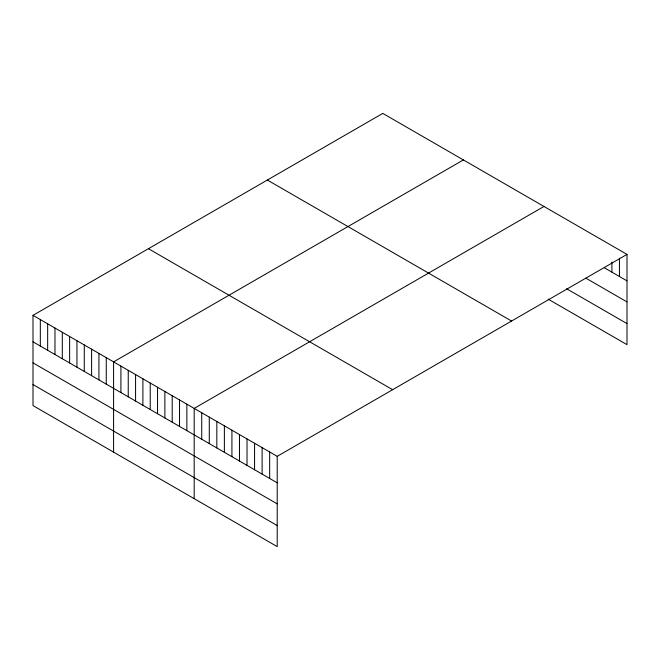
<?xml version="1.0" encoding="UTF-8"?>
<svg xmlns="http://www.w3.org/2000/svg" width="660" height="660" viewBox="0 0 660 660"><rect width="100%" height="100%" fill="white"/><g stroke="black" fill="none" stroke-linecap="round" stroke-linejoin="round"><path stroke-width="0.99" d="M627 254.397L277.208 456.34L277.208 546.604L33 405.603L33 315.348L382.792 113.396L627 254.397L627 344.652L548.163 299.137M463.378 159.926L113.586 361.878L113.586 452.133M543.972 206.456L194.18 408.408L194.18 498.663M604.354 267.795L627 280.863M585.907 278.19L627 301.917M566.61 288.742L627 323.606M267.358 180.04L511.566 321.04M148.434 248.704L392.642 389.697M33 315.348L277.208 456.34M33 341.822L277.208 482.815M33 362.868L277.208 503.861M33 384.557L277.208 525.55M619.451 258.184L619.451 276.507M611.903 261.971L611.903 272.151M269.659 451.984L269.659 478.459M262.111 447.629L262.111 474.094M254.57 443.264L254.57 469.738M247.022 438.908L247.022 465.382M239.473 434.552L239.473 461.026M231.924 430.196L231.924 456.662M224.375 425.832L224.375 452.306M216.826 421.476L216.826 447.95M209.278 417.12L209.278 443.594M201.729 412.764L201.729 439.238M186.854 404.176L186.854 430.65M179.528 399.943L179.528 426.418M172.202 395.711L172.202 422.185M164.876 391.487L164.876 417.953M157.55 387.255L157.55 413.729M150.224 383.023L150.224 409.497M142.898 378.799L142.898 405.265M135.572 374.566L135.572 401.041M128.246 370.334L128.246 396.808M120.912 366.102L120.912 392.576M106.26 357.646L106.26 384.12M98.934 353.413L98.934 379.888M91.608 349.189L91.608 375.655M84.282 344.957L84.282 371.432M76.956 340.725L76.956 367.199M69.63 336.501L69.63 362.967M62.304 332.269L62.304 358.743M54.978 328.036L54.978 354.511M47.652 323.804L47.652 350.278M40.326 319.58L40.326 346.046"/></g></svg>
